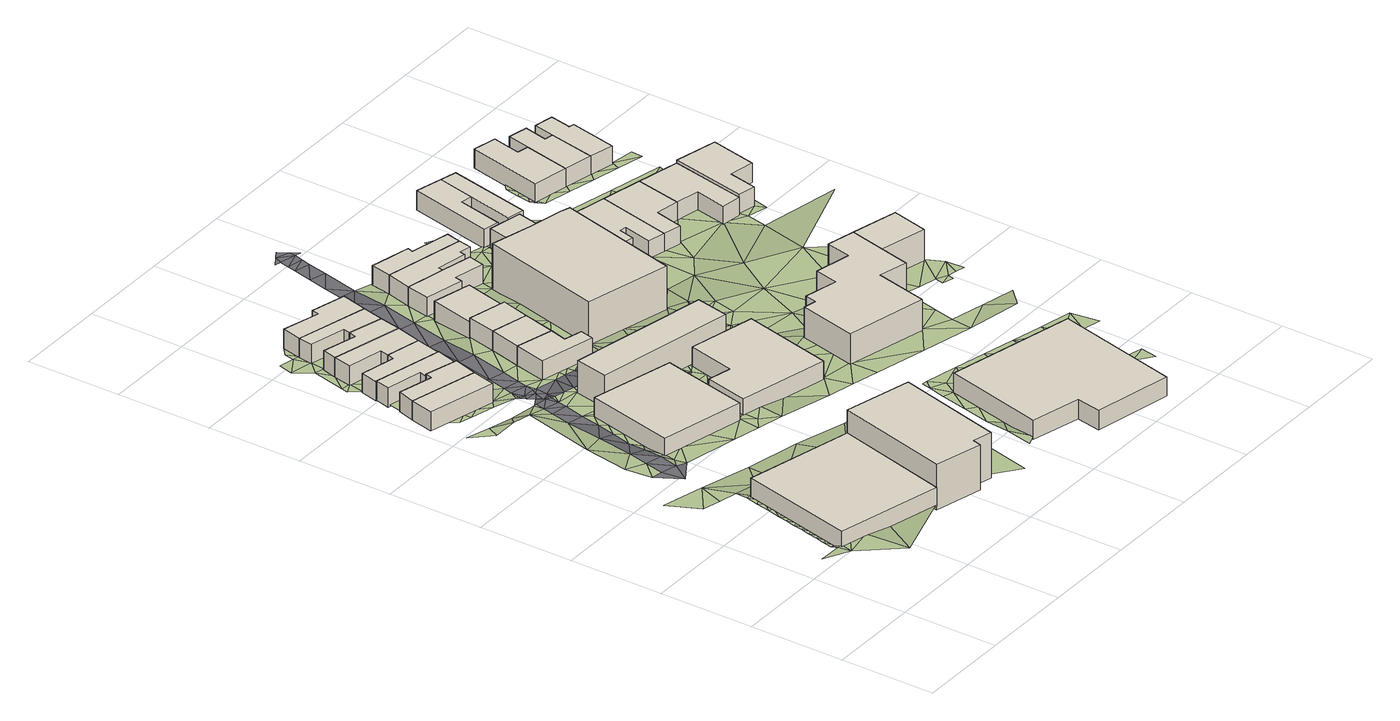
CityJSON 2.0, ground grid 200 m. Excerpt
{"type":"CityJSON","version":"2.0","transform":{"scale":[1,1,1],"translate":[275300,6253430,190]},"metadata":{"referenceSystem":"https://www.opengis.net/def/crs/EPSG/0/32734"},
"CityObjects":{
"building1":{"type":"Building","attributes":{"address":"Auto Service and Spares Centre 58B Victoria Road Woodstock Cape Town","building":"retail","building:levels":1,"building_height":4.1,"roof_height":14.31,"ground_height":10.21,"plus_code":"4FRW3CCV+HMF"},"geometry":[{"type":"Solid","lod":"1","boundaries":[[[[0,1,2,3]],[[1,4,5,2]],[[4,6,7,5]],[[6,0,3,7]],[[3,2,5,7]],[[6,4,1,0]]]]}]},
"building2":{"type":"Building","attributes":{"address":"2 Page Street Woodstock Cape Town","building":"house","building:levels":1,"building_height":4.1,"roof_height":12.39,"ground_height":8.29,"plus_code":"4FRW3CCV+VJ4"},"geometry":[{"type":"Solid","lod":"1","boundaries":[[[[8,9,10,11]],[[9,12,13,10]],[[12,14,15,13]],[[14,8,11,15]],[[11,10,13,15]],[[14,12,9,8]]]]}]},
"building3":{"type":"Building","attributes":{"address":"4 Page Street Woodstock Cape Town","building":"house","building:levels":1,"building_height":4.1,"roof_height":12.39,"ground_height":8.29,"plus_code":"4FRW3CCV+VJ9"},"geometry":[{"type":"Solid","lod":"1","boundaries":[[[[16,17,18,19]],[[17,20,21,18]],[[20,22,23,21]],[[22,9,10,23]],[[9,8,11,10]],[[8,16,19,11]],[[19,18,21,23,10,11]],[[8,9,22,20,17,16]]]]}]},
"building4":{"type":"Building","attributes":{"address":"6 Page Street Woodstock Cape Town","building":"house","building:levels":1,"building_height":4.1,"roof_height":11.95,"ground_height":7.85,"plus_code":"4FRW3CCV+VJQ"},"geometry":[{"type":"Solid","lod":"1","boundaries":[[[[24,25,26,27]],[[25,28,29,26]],[[28,30,31,29]],[[30,32,33,31]],[[32,34,35,33]],[[34,24,27,35]],[[27,26,29,31,33,35]],[[34,32,30,28,25,24]]]]}]},
"building5":{"type":"Building","attributes":{"address":"Colonial House 60 Victoria Road Woodstock Cape Town","building":"industrial","building:levels":3,"building_height":9.7,"roof_height":19.26,"ground_height":9.56,"plus_code":"4FRW3CCV+HQ2"},"geometry":[{"type":"Solid","lod":"1","boundaries":[[[[36,37,38,39]],[[37,40,41,38]],[[40,42,43,41]],[[42,44,45,43]],[[44,46,47,45]],[[46,36,39,47]],[[39,38,41,43,45,47]],[[46,44,42,40,37,36]]]]}]},
"building6":{"type":"Building","attributes":{"address":"8 Page Street Woodstock Cape Town","building":"house","building:levels":1,"building_height":4.1,"roof_height":11.69,"ground_height":7.59,"plus_code":"4FRW3CCV+WJ5"},"geometry":[{"type":"Solid","lod":"1","boundaries":[[[[48,49,50,51]],[[49,52,53,50]],[[52,54,55,53]],[[54,56,57,55]],[[56,58,59,57]],[[58,48,51,59]],[[51,50,53,55,57,59]],[[58,56,54,52,49,48]]]]}]},
"building7":{"type":"Building","attributes":{"address":"19 Victoria Road Woodstock Cape Town","building":"yes","building:levels":1,"building_height":4.1,"roof_height":13.11,"ground_height":9.01,"plus_code":"4FRW3CCV+PPC"},"geometry":[{"type":"Solid","lod":"1","boundaries":[[[[60,61,62,63]],[[61,64,65,62]],[[64,66,67,65]],[[66,60,63,67]],[[63,62,65,67]],[[66,64,61,60]]]]}]},
"building8":{"type":"Building","attributes":{"address":"10 Page Street Woodstock Cape Town","building":"house","building:levels":1,"building_height":4.1,"roof_height":11.69,"ground_height":7.59,"plus_code":"4FRW3CCV+WMC"},"geometry":[{"type":"Solid","lod":"1","boundaries":[[[[68,69,70,71]],[[69,72,73,70]],[[72,74,75,73]],[[74,49,50,75]],[[49,48,51,50]],[[48,68,71,51]],[[71,70,73,75,50,51]],[[48,49,74,72,69,68]]]]}]},
"building9":{"type":"Building","attributes":{"address":"12 Page Street Woodstock Cape Town","building":"house","building:levels":1,"building_height":4.1,"roof_height":11.69,"ground_height":7.59,"plus_code":"4FRW3CCV+WMM"},"geometry":[{"type":"Solid","lod":"1","boundaries":[[[[76,77,78,79]],[[77,80,81,78]],[[80,82,83,81]],[[82,69,70,83]],[[69,68,71,70]],[[68,76,79,71]],[[79,78,81,83,70,71]],[[68,69,82,80,77,76]]]]}]},
"building10":{"type":"Building","attributes":{"address":"14 Page Street Woodstock Cape Town","building":"house","building:levels":1,"building_height":4.1,"roof_height":11.69,"ground_height":7.59,"plus_code":"4FRW3CCV+XM3"},"geometry":[{"type":"Solid","lod":"1","boundaries":[[[[84,85,86,87]],[[85,88,89,86]],[[88,90,91,89]],[[90,77,78,91]],[[77,76,79,78]],[[76,84,87,79]],[[87,86,89,91,78,79]],[[76,77,90,88,85,84]]]]}]},
"building11":{"type":"Building","attributes":{"address":"16 Page Street Woodstock Cape Town","building":"house","building:levels":1,"building_height":4.1,"roof_height":11.69,"ground_height":7.59,"plus_code":"4FRW3CCV+XMF"},"geometry":[{"type":"Solid","lod":"1","boundaries":[[[[84,92,93,87]],[[92,94,95,93]],[[94,96,97,95]],[[96,98,99,97]],[[98,85,86,99]],[[85,84,87,86]],[[87,93,95,97,99,86]],[[85,98,96,94,92,84]]]]}]},
"building12":{"type":"Building","attributes":{"address":"1 Page Street Woodstock Cape Town","building":"house","building:levels":1,"building_height":4.1,"roof_height":12.39,"ground_height":8.29,"plus_code":"4FRW3CCV+RPP"},"geometry":[{"type":"Solid","lod":"1","boundaries":[[[[100,101,102,103]],[[101,104,105,102]],[[104,106,107,105]],[[106,108,109,107]],[[108,110,111,109]],[[110,100,103,111]],[[103,102,105,107,109,111]],[[110,108,106,104,101,100]]]]}]},
"building13":{"type":"Building","attributes":{"address":"3 Page Street Woodstock Cape Town","building":"house","building:levels":1,"building_height":4.1,"roof_height":12.39,"ground_height":8.29,"plus_code":"4FRW3CCV+VP4"},"geometry":[{"type":"Solid","lod":"1","boundaries":[[[[100,110,111,103]],[[110,112,113,111]],[[112,114,115,113]],[[114,100,103,115]],[[103,111,113,115]],[[114,112,110,100]]]]}]},
"building14":{"type":"Building","attributes":{"building":"yes","building:levels":2,"building_height":6.9,"roof_height":15.61,"ground_height":8.71,"plus_code":"4FRW3CCV+QQC"},"geometry":[{"type":"Solid","lod":"1","boundaries":[[[[116,117,118,119]],[[117,120,121,118]],[[120,122,123,121]],[[122,116,119,123]],[[119,118,121,123]],[[122,120,117,116]]]]}]},
"building15":{"type":"Building","attributes":{"address":"27 Victoria Road Woodstock Cape Town","building":"yes","building:levels":1,"building_height":4.1,"roof_height":12.81,"ground_height":8.71,"plus_code":"4FRW3CCV+PQ5"},"geometry":[{"type":"Solid","lod":"1","boundaries":[[[[124,125,126,127]],[[125,128,129,126]],[[128,130,131,129]],[[130,132,133,131]],[[132,134,135,133]],[[134,124,127,135]],[[127,126,129,131,133,135]],[[134,132,130,128,125,124]]]]}]},
"building16":{"type":"Building","attributes":{"address":"5 Page Street Woodstock Cape Town","building":"house","building:levels":1,"building_height":4.1,"roof_height":12.39,"ground_height":8.29,"plus_code":"4FRW3CCV+VPH"},"geometry":[{"type":"Solid","lod":"1","boundaries":[[[[114,112,113,115]],[[112,136,137,113]],[[136,138,139,137]],[[138,114,115,139]],[[115,113,137,139]],[[138,136,112,114]]]]}]},
"building17":{"type":"Building","attributes":{"address":"7 Page Street Woodstock Cape Town","building":"house","building:levels":1,"building_height":4.1,"roof_height":11.5,"ground_height":7.4,"plus_code":"4FRW3CCV+WP5"},"geometry":[{"type":"Solid","lod":"1","boundaries":[[[[140,141,142,143]],[[141,144,145,142]],[[144,146,147,145]],[[146,140,143,147]],[[143,142,145,147]],[[146,144,141,140]]]]}]},
"building18":{"type":"Building","attributes":{"address":"Cape Town","building":"yes","building:levels":1,"building_height":4.1,"roof_height":13.6,"ground_height":9.5,"plus_code":"4FRW3CCV+GWJ"},"geometry":[{"type":"Solid","lod":"1","boundaries":[[[[148,149,150,151]],[[149,152,153,150]],[[152,154,155,153]],[[154,156,157,155]],[[156,158,159,157]],[[158,148,151,159]],[[151,150,153,155,157,159]],[[158,156,154,152,149,148]]]]}]},
"building19":{"type":"Building","attributes":{"address":"9 Page Street Woodstock Cape Town","building":"house","building:levels":1,"building_height":4.1,"roof_height":11.5,"ground_height":7.4,"plus_code":"4FRW3CCV+WQM"},"geometry":[{"type":"Solid","lod":"1","boundaries":[[[[160,161,162,163]],[[161,164,165,162]],[[164,166,167,165]],[[166,168,169,167]],[[168,170,171,169]],[[170,172,173,171]],[[172,160,163,173]],[[163,162,165,167,169,171,173]],[[172,170,168,166,164,161,160]]]]}]},
"building20":{"type":"Building","attributes":{"address":"11 Page Street Woodstock Cape Town","building":"house","building:levels":1,"building_height":4.1,"roof_height":11.5,"ground_height":7.4,"plus_code":"4FRW3CCV+XQ7"},"geometry":[{"type":"Solid","lod":"1","boundaries":[[[[174,175,176,177]],[[175,160,163,176]],[[160,172,173,163]],[[172,178,179,173]],[[178,180,181,179]],[[180,182,183,181]],[[182,184,185,183]],[[184,174,177,185]],[[177,176,163,173,179,181,183,185]],[[184,182,180,178,172,160,175,174]]]]}]},
"building21":{"type":"Building","attributes":{"address":"13 Page Street Woodstock Cape Town","building":"house","building:levels":1,"building_height":4.1,"roof_height":11.5,"ground_height":7.4,"plus_code":"4FRW3CCV+XQG"},"geometry":[{"type":"Solid","lod":"1","boundaries":[[[[175,174,177,176]],[[174,186,187,177]],[[186,188,189,187]],[[188,190,191,189]],[[190,192,193,191]],[[192,175,176,193]],[[176,177,187,189,191,193]],[[192,190,188,186,174,175]]]]}]},
"building22":{"type":"Building","attributes":{"address":"1 Hofmeyer Lane Woodstock Cape Town","building":"yes","building:levels":3,"building_height":9.7,"roof_height":17.06,"ground_height":7.36,"plus_code":"4FRW3CCV+VR8"},"geometry":[{"type":"Solid","lod":"1","boundaries":[[[[194,195,196,197]],[[195,198,199,196]],[[198,200,201,199]],[[200,202,203,201]],[[202,204,205,203]],[[204,194,197,205]],[[197,196,199,201,203,205]],[[204,202,200,198,195,194]]]]}]},
"building23":{"type":"Building","attributes":{"address":"S.A. Maritime School & Transport College 31 Victoria Road Woodstock Cape Town","building":"college","building:levels":2,"building_height":6.9,"roof_height":15.45,"ground_height":8.55,"plus_code":"4FRW3CCV+MWV"},"geometry":[{"type":"Solid","lod":"1","boundaries":[[[[206,207,208,209]],[[207,210,211,208]],[[210,212,213,211]],[[212,214,215,213]],[[214,216,217,215]],[[216,218,219,217]],[[218,220,221,219]],[[220,222,223,221]],[[222,224,225,223]],[[224,226,227,225]],[[226,228,229,227]],[[228,230,231,229]],[[230,206,209,231]],[[209,208,211,213,215,217,219,221,223,225,227,229,231]],[[230,228,226,224,222,220,218,216,214,212,210,207,206]]]]}]},
"building24":{"type":"Building","attributes":{"address":"10 Hercules Street Cape Town","building":"house","building:levels":1,"building_height":4.1,"roof_height":11.46,"ground_height":7.36,"plus_code":"4FRW3CCV+WVC"},"geometry":[{"type":"Solid","lod":"1","boundaries":[[[[204,232,233,234]],[[232,235,236,233]],[[235,194,237,236]],[[194,204,234,237]],[[234,233,236,237]],[[194,235,232,204]]]]}]},
"building25":{"type":"Building","attributes":{"address":"46 Cornwall Street Cape Town","building":"house","building:levels":1,"building_height":4.1,"roof_height":10.92,"ground_height":6.82,"plus_code":"4FRW3CCV+XVM"},"geometry":[{"type":"Solid","lod":"1","boundaries":[[[[238,239,240,241]],[[239,242,243,240]],[[242,244,245,243]],[[244,246,247,245]],[[246,248,249,247]],[[248,238,241,249]],[[241,240,243,245,247,249]],[[248,246,244,242,239,238]]]]}]},
"building26":{"type":"Building","attributes":{"address":"2 Wright Street Woodstock Cape Town","building":"house","building:levels":1,"building_height":4.1,"roof_height":11.46,"ground_height":7.36,"plus_code":"4FRW3CCV+VWM"},"geometry":[{"type":"Solid","lod":"1","boundaries":[[[[250,251,252,253]],[[251,254,255,252]],[[254,256,257,255]],[[256,258,259,257]],[[258,260,261,259]],[[260,262,263,261]],[[262,264,265,263]],[[264,250,253,265]],[[253,252,255,257,259,261,263,265]],[[264,262,260,258,256,254,251,250]]]]}]},
"building27":{"type":"Building","attributes":{"address":"48 Cornwall Street Cape Town","building":"house","building:levels":1,"building_height":4.1,"roof_height":10.92,"ground_height":6.82,"plus_code":"4FRW3CCV+XV9"},"geometry":[{"type":"Solid","lod":"1","boundaries":[[[[238,248,249,241]],[[248,266,267,249]],[[266,268,269,267]],[[268,270,271,269]],[[270,238,241,271]],[[241,249,267,269,271]],[[270,268,266,248,238]]]]}]},
"building28":{"type":"Building","attributes":{"building":"yes","building:levels":2,"building_height":6.9,"roof_height":15.45,"ground_height":8.55,"plus_code":"4FRW3CCV+PX9"},"geometry":[{"type":"Solid","lod":"1","boundaries":[[[[230,272,273,231]],[[272,274,275,273]],[[274,206,209,275]],[[206,230,231,209]],[[231,273,275,209]],[[206,274,272,230]]]]}]},
"building29":{"type":"Building","attributes":{"address":"4 Wright Street Woodstock Cape Town","building":"house","building:levels":1,"building_height":4.1,"roof_height":11.46,"ground_height":7.36,"plus_code":"4FRW3CCV+VXJ"},"geometry":[{"type":"Solid","lod":"1","boundaries":[[[[250,264,265,253]],[[264,276,277,265]],[[276,278,279,277]],[[278,280,281,279]],[[280,282,283,281]],[[282,250,253,283]],[[253,265,277,279,281,283]],[[282,280,278,276,264,250]]]]}]},
"building30":{"type":"Building","attributes":{"address":"1 Wright Street Woodstock Cape Town","building":"house","building:levels":1,"building_height":4.1,"roof_height":10.92,"ground_height":6.82,"plus_code":"4FRW3CCV+XX6"},"geometry":[{"type":"Solid","lod":"1","boundaries":[[[[284,285,286,287]],[[285,288,289,286]],[[288,290,291,289]],[[290,292,293,291]],[[292,294,295,293]],[[294,284,287,295]],[[287,286,289,291,293,295]],[[294,292,290,288,285,284]]]]}]},
"building31":{"type":"Building","attributes":{"address":"6 Wright Street Woodstock Cape Town","building":"house","building:levels":1,"building_height":4.1,"roof_height":11.46,"ground_height":7.36,"plus_code":"4FRW3CCV+VXH"},"geometry":[{"type":"Solid","lod":"1","boundaries":[[[[282,280,281,283]],[[280,296,297,281]],[[296,298,299,297]],[[298,300,301,299]],[[300,302,303,301]],[[302,282,283,303]],[[283,281,297,299,301,303]],[[302,300,298,296,280,282]]]]}]},
"building32":{"type":"Building","attributes":{"address":"3 Wright Street Woodstock Cape Town","building":"house","building:levels":1,"building_height":4.1,"roof_height":10.92,"ground_height":6.82,"plus_code":"4FRW3CCV+XX8"},"geometry":[{"type":"Solid","lod":"1","boundaries":[[[[294,304,305,295]],[[304,306,307,305]],[[306,308,309,307]],[[308,310,311,309]],[[310,312,313,311]],[[312,284,287,313]],[[284,294,295,287]],[[295,305,307,309,311,313,287]],[[284,312,310,308,306,304,294]]]]}]},
"building33":{"type":"Building","attributes":{"address":"Wright Street Woodstock Cape Town","building":"house","building:levels":1,"building_height":4.1,"roof_height":11.99,"ground_height":7.89,"plus_code":"4FRW3CCW+V28"},"geometry":[{"type":"Solid","lod":"1","boundaries":[[[[314,315,316,317]],[[315,318,319,316]],[[318,320,321,319]],[[320,322,323,321]],[[322,324,325,323]],[[324,314,317,325]],[[317,316,319,321,323,325]],[[324,322,320,318,315,314]]]]}]},
"building34":{"type":"Building","attributes":{"address":"5 Wright Street Woodstock Cape Town","building":"house","building:levels":1,"building_height":4.1,"roof_height":10.92,"ground_height":6.82,"plus_code":"4FRW3CCW+X22"},"geometry":[{"type":"Solid","lod":"1","boundaries":[[[[304,326,327,305]],[[326,328,329,327]],[[328,330,331,329]],[[330,332,333,331]],[[332,334,335,333]],[[334,306,307,335]],[[306,304,305,307]],[[305,327,329,331,333,335,307]],[[306,334,332,330,328,326,304]]]]}]},
"terrain1":{"type":"TINRelief","geometry":[{"type":"CompositeSurface","lod":"1","boundaries":[[[336,337,338]],[[339,338,337]],[[339,340,338]],[[337,341,339]],[[340,339,342]],[[342,343,340]],[[343,342,344]],[[344,345,343]],[[337,346,341]],[[347,346,337]],[[345,344,348]],[[348,349,345]],[[349,348,350]],[[350,351,349]],[[351,350,352]],[[352,353,351]],[[353,352,354]],[[354,355,353]],[[347,356,346]],[[355,354,357]],[[357,358,355]],[[358,357,359]],[[360,361,362]],[[358,359,363]],[[363,364,358]],[[365,362,361]],[[366,364,363]],[[366,367,364]],[[367,366,368]],[[369,356,347]],[[370,367,368]],[[371,362,365]],[[372,370,368]],[[372,371,370]],[[371,372,373]],[[373,362,371]],[[374,375,376]],[[374,377,375]],[[373,372,378]],[[376,375,379]],[[362,373,380]],[[379,381,376]],[[378,380,373]],[[382,383,384]],[[385,383,382]],[[386,387,388]],[[381,379,389]],[[390,384,383]],[[390,391,384]],[[385,392,383]],[[388,387,393]],[[383,392,390]],[[391,390,394]],[[395,396,397]],[[398,381,389]],[[394,399,391]],[[397,396,400]],[[388,393,401]],[[402,380,378]],[[381,398,403]],[[404,405,406]],[[385,407,392]],[[408,399,394]],[[404,409,405]],[[400,410,397]],[[401,393,403]],[[399,408,411]],[[410,400,412]],[[411,408,413]],[[378,0,402]],[[414,411,413]],[[403,398,415]],[[416,405,409]],[[417,418,419]],[[418,417,420]],[[403,421,401]],[[407,422,392]],[[416,409,423]],[[424,403,415]],[[412,425,410]],[[66,414,413]],[[426,419,418]],[[403,424,421]],[[418,420,427]],[[416,428,405]],[[429,414,66]],[[430,419,426]],[[424,431,421]],[[432,425,412]],[[433,429,66]],[[418,427,434]],[[430,435,436]],[[430,426,437]],[[438,439,436]],[[429,433,440]],[[440,441,429]],[[407,442,422]],[[438,436,435]],[[430,437,435]],[[443,425,432]],[[444,434,427]],[[8,425,445]],[[427,446,444]],[[440,433,447]],[[443,445,425]],[[432,448,443]],[[442,407,449]],[[450,451,452]],[[452,441,453]],[[444,454,434]],[[435,455,438]],[[456,435,437]],[[453,441,440]],[[457,440,447]],[[455,458,438]],[[452,459,450]],[[402,0,460]],[[456,437,461]],[[445,462,8]],[[463,457,447]],[[16,8,462]],[[453,459,452]],[[464,458,455]],[[465,466,467]],[[442,449,468]],[[466,465,469]],[[457,463,470]],[[471,472,473]],[[449,474,468]],[[77,456,461]],[[453,475,459]],[[476,442,468]],[[463,477,470]],[[442,476,478]],[[461,479,77]],[[462,480,16]],[[101,473,472]],[[16,480,481]],[[101,482,473]],[[46,460,0]],[[483,475,453]],[[77,90,456]],[[477,484,470]],[[476,468,485]],[[478,476,486]],[[101,472,487]],[[474,485,468]],[[478,486,488]],[[48,481,480]],[[475,483,489]],[[100,482,101]],[[484,477,490]],[[482,100,491]],[[465,492,469]],[[488,486,493]],[[487,494,101]],[[469,492,46]],[[493,495,488]],[[489,483,496]],[[497,494,487]],[[490,498,484]],[[48,480,499]],[[485,474,500]],[[96,94,501]],[[48,499,68]],[[114,491,100]],[[494,497,502]],[[114,503,491]],[[504,460,46]],[[64,498,490]],[[496,505,489]],[[502,497,506]],[[507,500,474]],[[508,509,510]],[[511,495,493]],[[505,496,512]],[[498,64,513]],[[506,514,502]],[[504,46,515]],[[499,516,68]],[[76,68,516]],[[495,517,64]],[[518,519,520]],[[521,511,493]],[[522,46,492]],[[138,503,114]],[[519,518,523]],[[514,506,524]],[[46,522,515]],[[512,525,505]],[[503,138,526]],[[527,523,518]],[[509,508,528]],[[84,76,516]],[[64,517,513]],[[529,523,527]],[[495,511,517]],[[530,525,512]],[[529,527,531]],[[532,504,515]],[[509,528,533]],[[531,534,529]],[[524,104,514]],[[531,535,534]],[[525,530,536]],[[535,537,534]],[[513,517,538]],[[539,537,535]],[[536,530,540]],[[84,541,542]],[[537,539,543]],[[104,524,544]],[[515,522,545]],[[106,110,108]],[[546,543,539]],[[547,84,516]],[[515,545,532]],[[548,500,507]],[[543,546,549]],[[542,541,550]],[[92,549,546]],[[551,526,138]],[[517,552,538]],[[550,553,92]],[[517,511,128]],[[554,533,528]],[[541,84,547]],[[540,555,536]],[[92,553,549]],[[553,550,541]],[[553,556,549]],[[517,128,552]],[[557,526,551]],[[533,554,558]],[[544,559,104]],[[545,560,532]],[[104,559,106]],[[106,559,110]],[[561,555,540]],[[128,562,552]],[[544,563,559]],[[556,553,564]],[[564,553,541]],[[565,548,507]],[[562,128,566]],[[555,561,567]],[[564,541,547]],[[557,551,568]],[[569,562,566]],[[558,554,148]],[[567,561,570]],[[110,571,112]],[[559,563,572]],[[148,573,558]],[[574,569,566]],[[559,571,110]],[[557,568,575]],[[557,575,576]],[[577,567,570]],[[574,578,569]],[[579,577,570]],[[568,551,580]],[[581,573,148]],[[578,574,582]],[[136,112,571]],[[583,548,565]],[[584,577,579]],[[582,585,578]],[[586,559,572]],[[587,581,148]],[[584,579,588]],[[589,590,581]],[[591,576,575]],[[585,582,592]],[[144,580,551]],[[583,565,593]],[[587,589,581]],[[591,594,576]],[[148,595,587]],[[588,596,584]],[[592,120,585]],[[597,598,548]],[[586,572,599]],[[588,600,596]],[[597,548,583]],[[120,592,601]],[[602,136,571]],[[600,603,596]],[[602,144,136]],[[144,164,580]],[[604,594,591]],[[605,603,600]],[[587,606,589]],[[607,120,601]],[[120,607,608]],[[606,587,595]],[[603,605,609]],[[610,586,599]],[[605,122,609]],[[125,607,601]],[[598,597,611]],[[607,612,608]],[[608,612,122]],[[613,583,593]],[[122,614,609]],[[615,164,144]],[[598,616,125]],[[611,616,598]],[[612,614,122]],[[164,615,166]],[[617,606,595]],[[144,602,618]],[[612,607,619]],[[607,125,619]],[[612,620,614]],[[615,144,618]],[[621,586,610]],[[172,622,178]],[[619,620,612]],[[172,623,622]],[[619,624,620]],[[616,625,125]],[[626,606,617]],[[615,618,168]],[[627,621,610]],[[623,628,622]],[[629,619,125]],[[583,613,630]],[[170,628,623]],[[619,631,624]],[[616,632,625]],[[618,633,168]],[[634,624,631]],[[629,125,625]],[[635,190,188]],[[170,636,628]],[[627,637,638]],[[639,190,640]],[[621,627,638]],[[617,641,626]],[[170,168,642]],[[190,635,640]],[[637,634,643]],[[629,631,619]],[[170,642,636]],[[640,635,644]],[[642,182,636]],[[645,168,633]],[[634,631,643]],[[646,644,635]],[[637,643,638]],[[168,645,642]],[[182,642,184]],[[644,646,647]],[[625,648,629]],[[638,649,621]],[[650,651,652]],[[650,652,653]],[[642,645,184]],[[626,641,654]],[[653,655,650]],[[656,645,633]],[[657,621,649]],[[647,646,658]],[[659,660,655]],[[655,653,659]],[[660,659,661]],[[661,662,660]],[[653,652,663]],[[663,652,664]],[[665,630,613]],[[662,661,666]],[[666,667,662]],[[186,658,646]],[[668,659,653]],[[668,661,659]],[[667,666,669]],[[669,670,667]],[[670,669,671]],[[663,668,653]],[[671,672,670]],[[174,184,673]],[[674,643,631]],[[672,671,675]],[[629,674,631]],[[648,676,629]],[[675,677,672]],[[654,641,678]],[[645,679,184]],[[677,675,680]],[[680,681,677]],[[643,682,638]],[[663,683,668]],[[681,680,684]],[[186,174,673]],[[645,656,685]],[[686,676,648]],[[687,688,658]],[[684,689,681]],[[687,658,186]],[[689,684,690]],[[673,184,679]],[[690,691,689]],[[682,649,638]],[[692,691,690]],[[691,692,693]],[[693,692,694]],[[694,695,693]],[[696,695,694]],[[695,696,697]],[[685,679,645]],[[683,663,698]],[[697,696,699]],[[699,700,697]],[[701,700,699]],[[702,186,673]],[[700,701,703]],[[698,663,704]],[[654,678,705]],[[186,702,687]],[[629,676,674]],[[703,701,706]],[[706,707,703]],[[708,707,706]],[[630,665,709]],[[707,708,710]],[[710,708,711]],[[711,712,710]],[[705,678,713]],[[714,712,711]],[[712,714,715]],[[682,643,674]],[[657,716,717]],[[718,657,649]],[[679,719,673]],[[715,714,720]],[[720,721,715]],[[722,679,685]],[[723,721,720]],[[721,723,724]],[[687,725,726]],[[687,702,725]],[[713,727,705]],[[724,723,728]],[[728,729,724]],[[730,630,709]],[[731,654,705]],[[732,729,728]],[[729,732,733]],[[730,734,630]],[[719,679,722]],[[733,732,735]],[[735,736,733]],[[158,737,727]],[[727,737,705]],[[738,736,735]],[[736,738,158]],[[737,158,738]],[[657,718,716]],[[705,737,739]],[[718,649,682]],[[737,740,739]],[[705,739,731]],[[719,722,741]],[[740,742,739]],[[665,743,709]],[[744,717,716]],[[741,722,745]],[[717,744,202]],[[676,746,674]],[[742,747,739]],[[748,749,202]],[[734,730,750]],[[674,751,682]],[[749,748,752]],[[739,753,731]],[[741,745,754]],[[718,755,716]],[[676,756,746]],[[743,665,757]],[[747,753,739]],[[758,718,682]],[[745,232,754]],[[202,251,748]],[[251,202,744]],[[682,751,758]],[[741,754,759]],[[741,759,760]],[[755,718,761]],[[752,748,762]],[[763,753,747]],[[755,761,764]],[[232,765,754]],[[718,758,766]],[[762,232,752]],[[762,748,251]],[[674,767,751]],[[760,759,768]],[[746,767,674]],[[768,769,760]],[[750,770,771]],[[232,762,765]],[[772,766,758]],[[757,773,743]],[[774,765,762]],[[775,765,776]],[[765,777,776]],[[774,777,765]],[[778,762,251]],[[775,776,779]],[[779,780,775]],[[762,781,774]],[[758,751,782]],[[771,770,783]],[[780,779,784]],[[746,206,767]],[[778,781,762]],[[784,785,780]],[[786,787,788]],[[787,789,788]],[[783,770,786]],[[782,772,758]],[[251,250,778]],[[785,784,790]],[[791,785,790]],[[786,788,792]],[[793,751,767]],[[794,772,795]],[[788,796,792]],[[792,783,786]],[[782,751,793]],[[767,206,274]],[[795,772,782]],[[792,796,797]],[[798,799,800]],[[799,798,801]],[[800,799,802]],[[802,803,800]],[[250,804,778]],[[801,805,799]],[[803,802,806]],[[806,807,803]],[[807,806,808]],[[801,809,805]],[[795,782,810]],[[250,282,804]],[[811,782,793]],[[782,811,315]],[[809,812,805]],[[793,767,813]],[[812,809,814]],[[315,811,318]],[[318,811,815]],[[812,814,816]],[[318,815,817]],[[804,282,818]],[[318,817,819]],[[817,820,819]],[[820,320,819]],[[821,816,814]],[[282,314,818]],[[816,821,822]],[[821,823,822]],[[822,823,824]],[[825,826,827]],[[828,825,827]]]}]},
"road1":{"type":"Road","attributes":{"highway":"residential","name":"Page Street","surface":"asphalt","lanes":1,"width":3.5,"oneway":"yes"},"geometry":[{"type":"MultiSurface","lod":"1","boundaries":[[[377,374,829]],[[375,384,379]],[[829,382,377]],[[382,829,385]],[[391,399,379]],[[830,831,451]],[[832,833,831]],[[421,431,833]],[[415,429,441]],[[414,389,411]],[[389,379,399]],[[424,441,452]],[[414,398,389]],[[451,831,452]],[[830,834,831]],[[833,431,831]],[[429,415,398]],[[452,831,424]],[[451,450,830]],[[441,424,415]],[[831,834,832]],[[424,831,431]],[[398,414,429]],[[411,389,399]],[[384,375,382]],[[377,382,375]],[[379,384,391]]]}]},
"road2":{"type":"Road","attributes":{"highway":"residential","name":"Page Street","surface":"asphalt","lanes":1,"width":3.5,"oneway":"yes"},"geometry":[{"type":"MultiSurface","lod":"1","boundaries":[[[832,835,836]],[[448,837,838]],[[472,471,835]],[[445,482,462]],[[839,840,841]],[[841,842,843]],[[841,840,844]],[[576,594,564]],[[845,846,847]],[[526,480,503]],[[557,499,526]],[[848,839,843]],[[564,594,849]],[[462,503,480]],[[846,845,594]],[[850,847,846]],[[849,594,845]],[[576,564,547]],[[576,516,557]],[[837,836,838]],[[445,443,473]],[[503,462,491]],[[835,471,838]],[[448,432,837]],[[835,838,836]],[[473,443,838]],[[471,473,838]],[[462,482,491]],[[448,838,443]],[[445,473,482]],[[851,852,850]],[[839,841,843]],[[847,850,852]],[[839,853,840]],[[852,851,848]],[[839,848,851]],[[499,557,516]],[[516,576,547]],[[480,526,499]]]}]},
"road3":{"type":"Road","attributes":{"highway":"residential","name":"Hofmeyer Lane","surface":"asphalt","lanes":0,"width":5},"geometry":[{"type":"MultiSurface","lod":"1","boundaries":[[[834,830,854]],[[572,563,555]],[[544,536,563]],[[634,637,855]],[[855,637,627]],[[624,634,855]],[[497,475,489]],[[555,563,536]],[[835,854,472]],[[506,505,524]],[[610,856,609]],[[505,506,489]],[[497,489,506]],[[584,856,599]],[[855,620,624]],[[524,525,544]],[[854,835,834]],[[832,834,835]],[[584,596,856]],[[830,450,854]],[[450,459,854]],[[854,459,487]],[[603,609,856]],[[610,599,856]],[[603,856,596]],[[855,610,614]],[[627,610,855]],[[572,577,599]],[[572,555,567]],[[487,459,475]],[[525,524,505]],[[854,487,472]],[[584,599,577]],[[475,497,487]],[[610,609,614]],[[614,620,855]],[[536,544,525]],[[577,572,567]]]}]}
},
"vertices":[
[350,370,43],[122,425,43],[122,425,84],[350,370,84],[65,184,43],[65,184,84],[288,129,43],[288,129,84],
[159,1062,24],[14,1099,24],[14,1099,65],[159,1062,65],[2,1050,24],[2,1050,65],[147,1013,24],[147,1013,65],
[174,1112,24],[104,1131,24],[104,1131,65],[174,1112,65],[100,1116,24],[100,1116,65],[26,1135,24],[26,1135,65],
[188,1161,19],[40,1196,19],[40,1196,60],[188,1161,60],[32,1164,19],[32,1164,60],[109,1147,19],[109,1147,60],[104,1131,19],[104,1131,60],[174,1112,19],[174,1112,60],
[350,370,36],[288,129,36],[288,129,133],[350,370,133],[389,103,36],[389,103,133],[394,121,36],[394,121,133],[435,111,36],[435,111,133],[492,334,36],[492,334,133],
[201,1215,17],[128,1232,17],[128,1232,58],[201,1215,58],[124,1217,17],[124,1217,58],[49,1234,17],[49,1234,58],[40,1196,17],[40,1196,58],[188,1161,17],[188,1161,58],
[160,642,31],[339,600,31],[339,600,72],[160,642,72],[380,784,31],[380,784,72],[203,828,31],[203,828,72],
[215,1268,17],[65,1306,17],[65,1306,58],[215,1268,58],[57,1267,17],[57,1267,58],[132,1250,17],[132,1250,58],
[224,1313,17],[151,1333,17],[151,1333,58],[224,1313,58],[147,1317,17],[147,1317,58],[74,1336,17],[74,1336,58],
[235,1358,17],[83,1397,17],[83,1397,58],[235,1358,58],[78,1367,17],[78,1367,58],[155,1348,17],[155,1348,58],
[249,1413,17],[249,1413,58],[175,1432,17],[175,1432,58],[172,1417,17],[172,1417,58],[93,1438,17],[93,1438,58],
[278,1050,24],[262,984,24],[262,984,65],[278,1050,65],[379,954,24],[379,954,65],[386,983,24],[386,983,65],[347,993,24],[347,993,65],[357,1029,24],[357,1029,65],
[374,1097,24],[374,1097,65],[295,1116,24],[295,1116,65],
[257,902,28],[243,832,28],[243,832,97],[257,902,97],[541,771,28],[541,771,97],[555,841,28],[555,841,97],
[548,560,28],[593,751,28],[593,751,69],[548,560,69],[452,784,28],[452,784,69],[428,684,28],[428,684,69],[378,696,28],[378,696,69],[357,605,28],[357,605,69],
[390,1156,24],[390,1156,65],[308,1176,24],[308,1176,65],
[308,1176,15],[390,1156,15],[390,1156,56],[308,1176,56],[413,1250,15],[413,1250,56],[331,1270,15],[331,1270,56],
[638,335,36],[587,123,36],[587,123,77],[638,335,77],[692,97,36],[692,97,77],[682,45,36],[682,45,77],[848,9,36],[848,9,77],[911,272,36],[911,272,77],
[344,1337,15],[334,1288,15],[334,1288,56],[344,1337,56],[416,1269,15],[416,1269,56],[420,1285,15],[420,1285,56],[485,1270,15],[485,1270,56],[493,1304,15],[493,1304,56],[428,1319,15],[428,1319,56],
[527,1351,15],[358,1389,15],[358,1389,56],[527,1351,56],[430,1329,15],[430,1329,56],[494,1316,15],[494,1316,56],[497,1328,15],[497,1328,56],[522,1323,15],[522,1323,56],
[534,1382,15],[534,1382,56],[449,1401,15],[449,1401,56],[453,1413,15],[453,1413,56],[367,1432,15],[367,1432,56],
[571,1223,14],[481,1246,14],[481,1246,111],[571,1223,111],[416,988,14],[416,988,111],[598,942,14],[598,942,111],[663,1201,14],[663,1201,111],[643,1208,14],[643,1208,111],
[909,745,26],[850,759,26],[850,759,95],[909,745,95],[837,706,26],[837,706,95],[761,723,26],[761,723,95],[750,674,26],[750,674,95],[679,690,26],[679,690,95],[673,665,26],[673,665,95],[646,671,26],[646,671,95],[618,550,26],[618,550,95],[790,510,26],[790,510,95],[815,620,26],[815,620,95],[876,605,26],[876,605,95],[891,669,26],[891,669,95],
[667,1315,14],[667,1315,55],[643,1208,55],[595,1330,14],[595,1330,55],[571,1223,55],
[690,1505,9],[633,1519,9],[633,1519,50],[690,1505,50],[593,1342,9],[593,1342,50],[627,1335,9],[627,1335,50],[648,1430,9],[648,1430,50],[672,1425,9],[672,1425,50],
[798,1220,14],[707,1240,14],[707,1240,55],[798,1220,55],[679,1107,14],[679,1107,55],[717,1099,14],[717,1099,55],[725,1133,14],[725,1133,55],[738,1130,14],[738,1130,55],[725,1070,14],[725,1070,55],[762,1061,14],[762,1061,55],
[651,1329,9],[651,1329,50],[687,1321,9],[687,1321,50],[724,1496,9],[724,1496,50],
[990,645,26],[990,645,95],[1008,721,26],[1008,721,95],
[800,1052,14],[800,1052,55],[814,1112,14],[814,1112,55],[864,1103,14],[864,1103,55],[884,1201,14],[884,1201,55],
[871,1439,9],[847,1444,9],[847,1444,50],[871,1439,50],[860,1504,9],[860,1504,50],[811,1515,9],[811,1515,50],[775,1355,9],[775,1355,50],[850,1340,9],[850,1340,50],
[914,1093,14],[914,1093,55],[900,1026,14],[900,1026,55],[942,1020,14],[942,1020,55],[974,1181,14],[974,1181,55],
[911,1327,9],[911,1327,50],[931,1426,9],[931,1426,50],[912,1429,9],[912,1429,50],[923,1478,9],[923,1478,50],[882,1487,9],[882,1487,50],
[974,1181,20],[942,1020,20],[942,1020,61],[974,1181,61],[979,1013,20],[979,1013,61],[991,1072,20],[991,1072,61],[1044,1062,20],[1044,1062,61],[1065,1160,20],[1065,1160,61],
[962,1315,9],[962,1315,50],[983,1415,9],[983,1415,50],[972,1417,9],[972,1417,50],[981,1462,9],[981,1462,50],[940,1470,9],[940,1470,50],
[16,193,47],[58,158,55],[55,185,55],[65,184,55],[60,204,47],[84,179,55],[69,203,47],[64,224,47],[74,223,47],[69,243,47],[121,170,55],[127,77,55],[79,242,47],[73,263,47],[83,262,47],[78,282,47],[88,281,47],[82,302,47],[93,300,47],[87,321,47],[176,156,50],[97,320,47],[91,340,47],[102,339,47],[8,538,43],[39,472,43],[97,516,43],[107,363,47],[98,369,47],[78,463,43],[113,386,47],[104,397,47],[117,405,47],[288,129,50],[111,425,47],[117,454,43],[122,425,47],[169,447,38],[76,611,43],[109,647,43],[70,666,43],[99,606,43],[200,406,43],[119,689,43],[211,491,38],[95,767,37],[133,598,43],[155,617,38],[143,639,43],[159,592,38],[17,980,26],[56,941,26],[68,966,26],[139,771,37],[160,642,38],[153,680,38],[198,633,38],[95,931,37],[172,696,31],[41,1040,26],[54,1021,26],[79,1030,26],[158,854,31],[163,722,31],[80,1014,26],[119,952,26],[326,466,38],[134,922,37],[26,1135,26],[71,1155,26],[32,1164,26],[274,567,38],[185,750,31],[64,1125,26],[108,1023,26],[173,763,31],[131,1001,26],[194,789,31],[183,804,31],[168,895,31],[104,1131,26],[33,1256,19],[57,1267,19],[36,1269,19],[49,1234,19],[171,938,31],[261,618,38],[100,1116,26],[173,917,31],[147,1013,26],[65,1306,19],[88,1225,19],[109,1147,26],[192,846,31],[54,1341,19],[178,937,31],[183,987,24],[222,823,31],[96,1258,19],[78,1367,19],[29,1377,19],[74,1336,19],[69,1400,19],[37,1407,19],[243,832,31],[203,889,31],[339,600,38],[194,1005,24],[128,1232,19],[199,1024,24],[124,1217,19],[241,819,31],[190,985,24],[332,554,38],[219,926,31],[212,928,31],[207,909,31],[257,902,31],[132,1250,19],[83,1397,19],[116,1357,19],[262,828,31],[74,1421,19],[242,921,31],[441,440,33],[113,1326,19],[209,1064,24],[272,811,31],[93,1438,19],[513,185,44],[435,111,44],[486,72,44],[357,573,38],[455,188,44],[282,824,31],[224,977,24],[231,975,24],[228,996,24],[389,542,38],[265,916,31],[357,605,38],[302,804,31],[348,639,38],[147,1317,19],[228,1143,24],[188,1161,24],[233,1016,24],[294,895,31],[321,816,31],[396,596,38],[369,657,38],[277,964,24],[356,678,38],[311,905,31],[341,794,31],[243,1056,24],[540,299,36],[378,696,31],[300,974,24],[371,745,31],[332,887,31],[300,959,24],[360,808,31],[247,1223,17],[452,583,33],[132,1428,19],[320,969,24],[262,1135,24],[498,428,36],[357,894,31],[323,954,24],[504,517,33],[587,123,44],[575,171,44],[562,114,44],[443,745,28],[369,879,31],[399,800,31],[350,962,24],[523,392,36],[266,1302,17],[435,773,28],[204,1424,17],[198,1430,17],[195,1427,17],[428,684,33],[558,374,36],[208,1427,17],[369,943,24],[380,889,31],[281,1214,17],[214,1422,17],[605,200,36],[219,1424,17],[388,876,31],[222,1420,17],[556,415,36],[589,228,36],[230,1421,17],[229,1418,17],[403,884,28],[235,1420,17],[431,793,28],[239,1415,17],[406,872,28],[266,1393,17],[244,1393,17],[239,1418,17],[392,938,31],[563,393,36],[244,1414,17],[285,1381,17],[548,560,33],[249,1416,17],[246,1403,17],[331,1270,17],[447,790,28],[257,1414,17],[622,268,36],[426,878,28],[253,1432,17],[300,1293,17],[603,285,36],[416,988,21],[567,413,36],[444,864,28],[463,787,28],[415,932,28],[294,1420,17],[561,504,33],[472,780,28],[449,873,28],[334,1288,17],[482,783,28],[462,860,28],[442,1091,21],[460,922,28],[616,342,36],[491,775,28],[344,1337,17],[319,1372,17],[472,868,28],[502,779,28],[481,857,28],[375,1279,17],[625,379,36],[511,770,28],[618,550,33],[495,862,28],[521,775,28],[494,968,21],[657,364,36],[500,853,28],[641,396,36],[630,398,36],[358,1389,17],[530,766,28],[619,491,33],[338,1451,10],[677,326,36],[518,857,28],[628,593,33],[571,656,33],[506,911,28],[518,849,28],[554,760,28],[462,1169,21],[529,854,28],[367,1432,17],[537,845,28],[710,380,36],[563,785,28],[548,806,28],[541,852,28],[552,900,28],[637,632,33],[571,825,28],[731,466,32],[564,846,28],[459,1276,15],[646,671,33],[755,308,36],[481,1246,15],[606,806,28],[587,841,28],[598,942,21],[455,1324,15],[454,1313,15],[605,846,28],[679,690,27],[778,364,36],[598,890,28],[474,1320,15],[707,740,27],[790,510,32],[648,829,28],[673,665,32],[520,1236,15],[614,860,28],[470,1396,15],[494,1315,15],[611,879,28],[630,916,28],[454,1421,15],[464,1419,15],[833,290,36],[511,1309,15],[660,878,27],[477,1416,15],[546,1292,15],[492,1391,15],[496,1412,15],[711,683,32],[654,978,20],[876,127,43],[873,113,43],[880,119,43],[886,132,43],[846,349,36],[879,140,43],[571,1223,15],[624,1045,21],[516,1407,15],[886,142,43],[881,147,43],[883,149,43],[883,154,43],[905,124,43],[895,107,43],[843,440,32],[886,158,43],[884,160,43],[899,145,43],[887,163,43],[886,167,43],[888,168,43],[887,174,43],[558,1350,15],[746,830,27],[890,175,43],[761,723,27],[889,180,43],[872,281,36],[573,1334,15],[891,183,43],[890,187,43],[720,966,20],[915,141,43],[893,190,36],[586,1291,15],[750,674,32],[543,1411,15],[518,1417,15],[892,194,36],[895,198,36],[893,199,36],[896,202,36],[894,204,36],[897,207,36],[896,208,36],[898,212,36],[897,213,36],[947,133,43],[900,217,36],[898,218,36],[901,222,36],[567,1389,15],[899,223,36],[939,97,43],[902,301,36],[902,227,36],[900,228,36],[903,232,36],[848,484,32],[901,233,36],[904,237,36],[902,238,36],[891,276,36],[905,241,36],[904,242,36],[679,1107,20],[644,1123,21],[725,1070,20],[593,1342,15],[906,246,36],[905,247,36],[595,1330,15],[908,251,36],[906,252,36],[574,1417,15],[548,1442,9],[901,274,36],[909,256,36],[907,257,36],[858,527,32],[914,333,36],[910,261,36],[908,262,36],[815,620,32],[911,266,36],[909,267,36],[913,275,36],[912,271,36],[922,289,36],[923,273,36],[627,1335,15],[933,271,36],[921,467,31],[693,1174,20],[628,1323,15],[850,759,27],[952,266,36],[666,1238,14],[643,1208,15],[876,605,32],[797,910,27],[658,1276,14],[982,317,36],[651,1329,14],[717,1099,20],[837,706,27],[955,414,36],[769,1001,20],[661,1377,14],[639,1391,15],[738,1130,20],[711,1276,14],[991,257,36],[725,1133,20],[687,1321,14],[762,1061,20],[904,854,26],[672,1425,14],[648,1430,15],[907,598,31],[891,669,32],[800,1052,20],[993,451,31],[726,1307,14],[695,1360,14],[706,1344,14],[711,1327,14],[766,1289,14],[705,1364,14],[700,1385,14],[736,1300,14],[900,1026,20],[990,645,31],[712,1402,14],[705,1409,14],[946,588,31],[942,570,31],[969,577,31],[966,564,31],[716,1421,14],[710,1431,14],[1006,608,31],[935,958,20],[814,1112,20],[864,1103,20],[988,573,31],[1008,568,31],[770,1348,14],[775,1355,14],[765,1361,14],[778,1335,14],[780,1374,14],[771,1391,14],[882,1262,14],[814,1347,14],[784,1394,14],[777,1421,14],[793,1435,14],[836,1322,14],[914,1093,20],[945,1002,20],[850,1340,14],[1102,920,26],[895,1309,14],[988,992,20],[911,1327,14],[996,1025,20],[999,1236,14],[987,1052,20],[1003,1057,20],[953,1296,14],[962,1315,14],[1011,1283,14],[1012,1307,14],[976,1436,14],[972,1417,14],[983,1415,14],[996,1412,14],
[106,559,43],[214,935,31],[204,934,31],[201,956,24],[184,946,24],[209,943,24],
[218,967,24],[193,970,24],[188,979,24],[198,979,24],[376,1609,10],[378,1623,10],[349,1633,10],[329,1621,10],[342,1618,10],[366,1644,10],[313,1499,10],[357,1530,10],[323,1539,10],[337,1598,10],[304,1460,10],[366,1571,10],[371,1590,10],[332,1579,10],[389,1606,10],
[228,949,24],[590,866,28],[530,883,28]
]}
